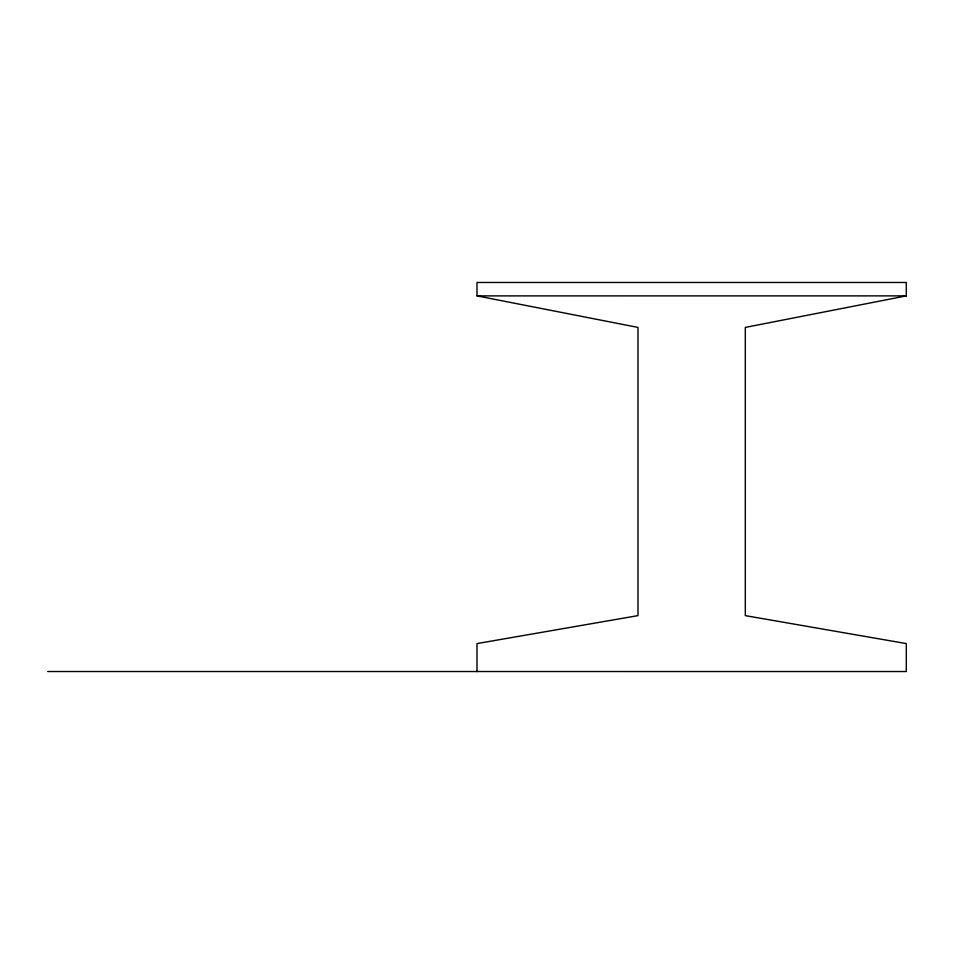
<?xml version="1.0" encoding="UTF-8"?>
<svg xmlns="http://www.w3.org/2000/svg" width="954" height="954" viewBox="0 0 954 954"><rect width="100%" height="100%" fill="white"/><g stroke="black" fill="none" stroke-linecap="round" stroke-linejoin="round"><path stroke-width="1.43" d="M477 671.533L477 643.58L637.987 615.628L637.987 327.413L477 295.883L477 282.479L906.3 282.479L906.3 295.883L745.312 327.413L745.312 615.628L906.3 643.58L906.3 671.533L47.7 671.521M477 295.895L906.3 295.883"/></g></svg>
